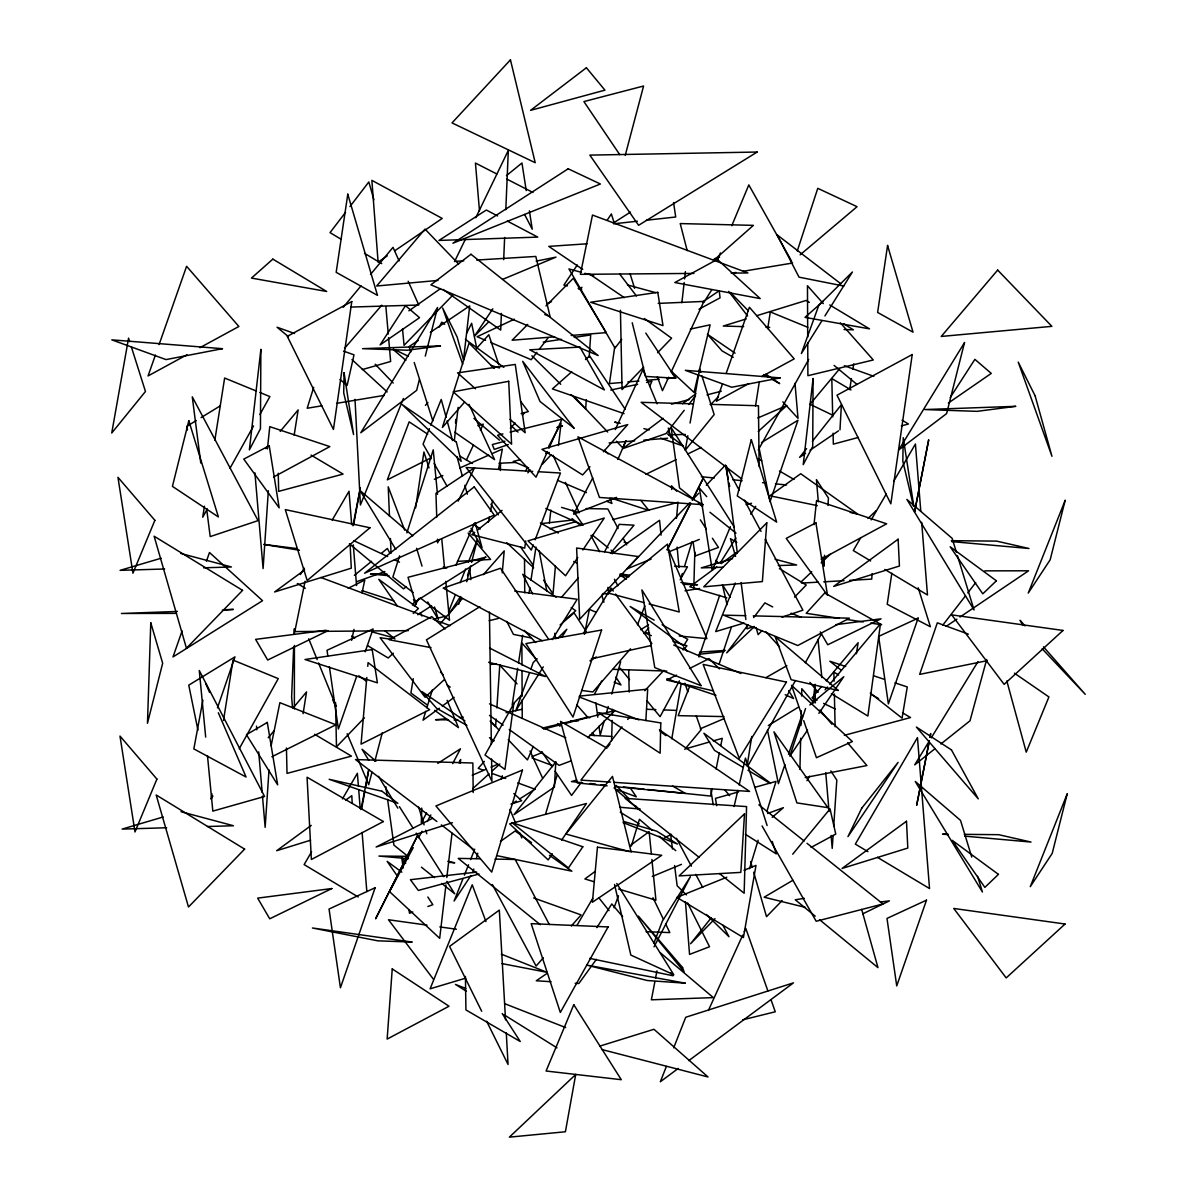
<?xml version="1.0" encoding="UTF-8"?>
<svg xmlns="http://www.w3.org/2000/svg" width="1197" height="1197" viewBox="0 0 1197 1197"><rect width="100%" height="100%" fill="white"/><g stroke="black" fill="none" stroke-linecap="round" stroke-linejoin="round"><path stroke-width="1.5" d="M294.372 708.863L294.417 645.437M294.417 634.245L294.417 628.649L294.193 634.186M799.925 769.432L800.658 738.235M800.958 725.397L801.302 710.719M801.646 696.041L801.81 688.694L813.87 702.923M421.733 808.08L421.344 822.803L426.566 812.943M500.361 470.526L500.555 463.269M611.592 740.689L612.176 720.399M612.325 714.863L612.49 709.327M693.751 589.298L694.829 552.116M293.669 647.098L291.634 696.923L292.502 707.771M501.408 313.434L500.705 330.103L443.114 289.494M503.683 259.719L504.625 237.485M505.807 209.699L508.321 150.418L475.778 217.734M839.98 429.813L841.386 404.691L812.374 441.274M645.841 720.639L647.682 689.158L579.348 696.13M872.089 573.558L871.73 579.109L849.571 580.365M268.352 490.74L263.101 568.575L254.916 472.89M269.011 769.88L265.15 827.336L262.472 796.05M496.112 719.053L495.603 726.504L490.366 721.312M496.875 707.861L499.792 664.978M586.291 399.663L585.662 408.91L571.223 394.651M589.178 357.14L590.69 334.951L574.276 337.419M824.583 555.288L823.835 566.361L823.057 557.144M827.95 505.448L828.444 498.057L816.429 479.623L818.314 501.767M833.082 835.476L832.214 848.389L831.107 835.476M833.711 826.244L836.808 780.085L830.808 770.868M366.806 677.457L361.06 744.145L429.603 709.716L368.078 662.644L367.763 666.34M455.518 423.005L455.833 419.339M555.408 566.211L553.044 593.832L543.573 580.156M502.231 572.839L504.221 550.904L483.334 574.665M676.485 518.421L677.981 502.097M267.425 448.89L269.774 426.656L329.833 446.601L273.544 477.049M814.005 524.63L816.549 500.526L886.633 523.807L821.157 559.208M813.107 702.639L815.052 684.295L815.381 702.848M681.871 302.706L684.16 282.582M684.579 278.931L685.402 271.614M454.336 440.646L458.122 407.429M463.583 359.444L469.688 305.923L430.322 332.347M445.957 884.867L439.688 938.328L389.534 891.6L413.249 847.581M446.825 877.491L452.017 833.247M460.232 763.207L460.665 759.511L458.9 762.773M549.363 523.014L550.889 510.087M558.475 445.449L561.064 423.289L548.705 446.272M525.752 540.909L524.72 548.136L471.813 534.655L474.7 532.336M614.719 346.861L609.438 383.564L622.335 382.442M415.628 507.857L423.918 451.972L429.035 467.937M891.81 573.288L887.216 604.305L930.368 626.734L918.204 587.802M517.702 668.33L512.181 705.063L522.281 694.305M518.54 662.824L522.685 635.263M529.044 593.024L529.867 587.518M530.974 580.171L535.957 547.104M204.448 506.211L202.727 517.209L207.261 509.054M214.832 440.301L224.632 378.043L256.472 391.105M211.959 793.746L211.091 799.237L212.916 795.975M223.495 720.504L233.011 660.071L278.258 678.624L239.235 748.709M755.502 406.037L759.272 382.052M767.696 328.547L770.314 311.938L807.78 327.305M747.093 766.02L751.731 736.499M294.148 435.259L298.158 409.898L280.203 431.384M303.095 713.666L306.537 691.926L293.355 707.696M849.675 389.638L851.426 378.581M852.877 369.364L853.76 363.843M856.394 653.727L858.129 642.669L826.229 680.869M413.234 678.654L410.9 693.018L427.254 704.913M671.771 738.788L681.213 683.696M687.811 435.723L685.253 450.192L714.16 414.566L701.906 375.858M690.056 423.065L699.676 368.826L700.784 372.342M353.579 525.184L360.357 487.822L352.935 525.767M361.629 808.992L364.861 791.202M365.504 787.641L368.736 769.851L360.955 809.606M930.039 737.247L930.697 733.581L929.994 737.157M202.906 700.215L193.839 748.903L246.073 777.033L218.333 712.754M488.376 522.386L489.423 516.88M490.471 511.388L492.565 500.391M498.521 469.239L502.366 449.084L492.162 453.618M654.864 981.735L651.377 999.809L713.337 997.61L660.43 952.842M655.552 978.129L656.944 970.902M584.495 634.335L589.358 609.378L596.241 612.295M712.125 788.853L710.689 796.08L647.562 789.511M716.105 768.998L719.352 752.763M720.789 745.536L722.24 738.325L713.262 740.898M271.12 745.806L279.874 702.669L335.878 724.798L271.854 756.758M305.07 581.278L294.806 631.582L408.357 630.639M351.589 640.35L353.998 629.383M361.988 592.859L364.786 580.066L348.132 588.281M734.075 806.494L737.861 790.364M739.133 784.993L745.462 758.105L767.112 825.511M698.255 374.646L694.036 392.436L670.874 370.816M699.108 371.085L710.12 324.836L690.34 329.085M419.384 379.539L416.646 390.357L360.791 432.745L437.548 307.494L425.279 356.122M466.71 581.727L470.705 565.912M471.588 562.395L477.364 539.533L468.416 562.006M472.875 872.553L473.758 869.037M476.421 858.488L477.753 853.207M371.998 772.14L368.706 784.708L347.145 733.746M374.811 761.367L382.322 732.654M625.238 155.356L643.582 86.019L583.897 101.58L619.732 154.622M986.672 659.487L970.004 720.803L940.902 743.98M604.201 720.878L600.206 735.212L598.994 726.205M606.699 711.931L608.196 706.544M611.682 694.006L620.674 661.761M501.289 779.307L502.321 775.761M545.652 813.87L557.099 775.102M631.343 846.07L639.422 819.302L652.006 830.164M680.749 578.75L682.365 573.453M684.519 566.39L692.061 541.672M749.457 868.738L758.135 840.219M766.813 811.701L776.03 781.387L754.649 787.387M425.773 711.287L423.02 720.205L439.344 708.22M426.865 707.711L432.356 689.876M458.72 604.246L460.905 597.108M467.503 575.697L469.703 568.56L470.84 579.662M313.704 387.304L307.195 408.252L321.888 405.798M399.589 555.842L392.855 577.029L413.204 592.545M406.875 532.874L433.239 449.848L437.489 494.301M797.277 250.966L817.775 188.333L857.067 206.692L800.135 254.841M805.551 708.549L789.84 756.145L807.481 730.17M719.023 664.455L731.292 627.408M698.988 657.033L719.696 595.268M217.465 707.876L234.986 656.854L188.767 685.163L197.954 730.215M784.933 764.644L778.394 783.691L767.472 730.11M788.509 754.245L801.601 716.135M356.661 676.35L338.377 729.018L329.399 666.759M365.175 651.781L373.105 628.964L327.02 650.285L327.813 655.776M182.124 630.834L172.996 656.944L262.547 600.685L209.49 552.505L206.453 561.198M155.415 355.045L148.069 375.933L186.986 354.731M159.081 344.601L186.597 266.288L238.876 326.482L199.959 347.669M722.509 383.833L716.39 401.249L748.828 383.579M726.175 373.404L749.412 307.27L794.224 358.861L761.801 376.516M529.478 672.894L515.772 710.809L543.273 666.894M530.735 669.437L533.219 662.554L537.094 658.709M614.046 907.775L618.46 895.73M533.204 544.934L531.259 550.081L466.127 467.503L532.71 471.394M535.149 539.802L560.45 473.024L538.261 471.723M653.936 943.116L662.345 921.196L690.415 876.623L654.026 946.857M637.462 624.819L644.824 605.847M689.786 686.09L678.175 715.656L724.005 716.599M666.355 1066.482L660.34 1081.744L678.295 1068.412M673.702 1047.809L685.716 1017.27L793.476 982.857L688.769 1060.632M448.456 612.116L455.339 594.834M460.157 582.744L465.663 568.919M463.03 878.598L454.082 901.057L470.9 875.546M464.406 875.142L468.536 864.773M470.601 859.581L474.73 849.212M403.404 398.541L360.402 505.014L355.015 399.364M735.347 583.044L715.686 631.582L744.1 623.053M429.364 428.631L423.08 444.072L431.384 458.66M430.77 425.204L441.229 399.469L446.152 417.334M730.379 526.68L712.275 570.326L699.422 488.137L706.724 496.65M717.572 259.719L720.414 252.926M731.771 225.724L748.813 184.922L791.711 261.41M617.817 459.513L625.941 440.691M625.762 441.035L622.784 447.873L616.485 441.259M649.687 386.422L651.931 381.289L646.56 382.442M533.308 746.479L527.428 759.9L508.231 739.716M455.952 565.104L474.446 523.269M547.448 451.613L536.032 477.184L497.548 435.244L502.905 433.913M548.974 448.202L561.917 419.234L510.057 432.132M708.37 1010.492L742.739 935.096M744.265 931.745L745.791 928.393L767.89 990.936M615.288 429.573L642.909 369.619L657.078 403.778M668.719 377.19L662.465 390.671L657.392 376.89M671.068 372.147L703.926 301.405L658.215 303.41M466.381 460.082L473.384 445.179M480.386 430.292L482.72 425.324M454.621 261.5L465.199 239.624M439.239 539.533L437.608 542.869L437.474 539.204M458.137 501.154L474.551 467.788L435.947 493.388L436.74 517.209M690.445 504.072L667.208 549.887M692.854 499.194L703.327 478.022L692.39 499.703M667.163 549.722L690.714 503.024M466.606 333.23L471.648 323.295L476.84 348.716M439.224 327.065L441.738 322.158L444.7 324.312M592.754 477.932L573.602 514.171L616.62 497.383M525.722 470.765L527.458 467.503M452.661 763.611L460.486 748.798L437.788 763.387M604.59 551.727L619.238 524.346L634.006 525.184L610.485 553.343M418.516 837.795L422.032 831.272M427.299 821.486L430.815 814.962M679.417 680.884L660.086 716.659L647.173 701.008M594.625 693.781L601.717 680.973M229.959 468.311L253.555 425.937M259.899 414.521L269.894 396.596L259.824 392.466M680.165 579.827L687.452 566.794L674.629 566.241M758.255 450.027L808.693 359.459M747.691 766.245L795.436 680.524M805.342 662.734L821.546 633.617M806.973 780.698L809.576 776.165M300.417 574.545L304.158 568.141M332.197 520.082L349.015 491.249L351.664 524.525M311.594 851.77L304.128 864.593L358.187 896.972M342.432 798.908L357.379 773.277L358.412 786.22M577.044 925.266L592.724 898.334M860.808 537.633L853.281 550.545L870.653 560.944M871.177 519.872L886.229 494.047M893.77 481.134L915.421 444.012L920.777 511.104M414.401 606.206L419.145 598.231M583.313 633.572L611.068 588.056L613.283 591.064M412.486 605.069L415.389 600.296M929.321 741.033L914.717 764.838L935.096 748.619M931.266 737.861L977.964 661.657M552.251 639.587L577.193 599.248L514.74 591.094M561.917 637.088L566.824 629.248L557.787 638.21M821.98 320.631L801.362 353.564L818.808 305.31L852.414 272.003L824.928 315.918M720.04 563.278L735.901 537.947M750.788 514.201L755.741 506.286M703.866 302.317L711.796 289.734M596.854 927.645L611.802 903.93L622.605 916.603M950.223 397.524L974.882 359.354L991.266 373.404L948.353 403.03M448.68 614.525L460.546 596.525M577.298 264.971L563.877 285.066L567.453 285.888M607.238 220.128L611.368 213.934L614.136 222.792M492.805 308.796L474.461 336.177L488.615 321.948M577.762 557.533L565.538 575.757L527.967 540.864L604.261 518.062L582.864 549.947M552.341 853.82L548.196 859.925L509.638 823.85L586.455 803.516L561.632 840.099M818.883 713.367L843.78 676.694L809.8 705.018M596.405 959.291L578.854 983.515L575.159 983.276M581.458 782.21L571.582 795.436L555.139 771.257M607.822 746.928L610.021 743.98M748.05 624.924L726.699 652.859L754.439 626.555M753.661 617.577L764.898 602.884L772.693 606.939M345.544 212.348L330.028 232.622L340.995 239.191M349.973 206.557L368.826 181.959L373.913 199.794M621.991 726.863L580.919 780.115L610.575 782.105M627.707 719.472L629.981 716.509M536.884 352.352L531.184 359.699L490.635 342.477M539.159 349.404L548.271 337.659M621.722 339.394L615.004 348.058L568.934 268.936L581.338 272.332M942.757 625.163L965.5 595.807M967.774 592.874L975.72 582.595M684.205 410.317L666.011 433.598L622.844 448.606L663.153 418.322M688.754 404.496L695.577 395.773M527.847 472.905L530.136 470.002M806.569 448.591L799.596 457.374L805.581 453.289M711.257 917.755L690.594 943.73L714.998 918.668M792.698 854.209L830.045 808.888L835.76 834.1L811.072 847.431M343.24 307.3L361.015 285.888M370.501 274.457L393.02 247.33L399.08 260.916M684.774 749.397L701.113 729.751L696.31 715.971M265.839 448.591L268.233 445.718M268.218 737.786L274.203 730.619M839.546 368.9L810.01 404.272L833.157 415.404M821.501 686.524L812.045 697.836L817.012 700.23M825.107 689.831L827.471 687.018M829.82 684.205L880.483 623.712L867.87 716.045L831.451 693.706M344.512 348.387L381.798 305.19M561.363 597.438L578.346 577.822M630.55 648.804L592.889 691.941L581.877 690.489M643.911 633.497L648.774 627.931M464.556 402.162L442.396 427.449L469.074 343.075L494.122 368.437M440.331 623.592L462.446 598.425M543.393 957.75L536.091 966.039L492.341 884.523M571.358 925.969L581.084 914.912L533.638 897.959M484.351 761.412L478.216 768.324L483.364 770.225M589.941 466.77L582.625 474.94L541.957 449.354L627.737 424.576L603.348 451.808M425.429 405.379L427.913 402.596M476.391 348.581L488.81 334.741L498.865 364.876M510.311 428.317L515.144 423.065M522.386 415.179L524.81 412.561M542.391 464.197L551.009 454.89M644.794 690.699L663.961 670.305M683.128 649.896L686.958 645.826L673.058 641.308M689.681 502.785L627.063 568.874L651.153 559.059M692.24 500.092L698.629 493.344M706.29 485.249L725.457 465.02L728.3 479.324M643.642 367.195L622.066 389.594L620.435 310.277M657.617 352.696L671.592 338.197L644.405 318.537M364.412 717.841L336.477 746.838L335.564 702.564M453.005 294.986L404.062 345.32L402.521 328.891M762.04 630.624L758.135 634.649L756.085 627.527M794.539 597.108L806.239 585.049L779.397 568.605M782.12 900.593L766.514 916.678L753.691 872.224M527.742 324.417L512.107 340.232L554.555 336.806M545.982 305.968L573.348 278.273L606.251 332.631L571.178 335.459M710.629 404.571L718.395 396.761M587.936 737.651L614.929 710.509L564.954 723.557M413.234 613.462L418.411 608.495L378.791 579.333L397.434 606.221M801.062 581.937L811.775 571.762M821.142 562.874L830.523 553.972M868.02 518.406L876.054 510.775M393.334 653.218L388.202 657.991L367.539 645.602M444.162 679.776L425.07 697.253L380.107 637.717L391.12 639.258M758.24 431.474L786.818 405.514L757.791 417.992M472.665 788.718L488.989 773.89M491.713 771.407L499.882 763.985M571.717 371.788L552.401 388.89L624.086 413.638M585.513 359.564L589.657 355.898L625.268 409.344M823.356 301.12L805.012 317.37L869.501 328.861L829.716 304.951M713.442 260.632L753.392 225.365L680.225 223.57L687.198 250.622M772.17 817.371L783.392 807.676L767.651 813.496M560.106 624.939L574.081 612.894L586.321 631.687M563.533 621.123L575.742 610.724L571.208 607.612M506.481 175.615L521.952 163.001L526.246 190.577M354.387 575.338L371.594 561.303M381.648 553.104L387.379 548.435L389.908 553.373M477.573 530.032L502.067 510.371M406.367 586.635L403.554 588.864L349.419 543.827M682.559 403.748L695.996 393.648M716.808 566.899L689.831 586.769L726.848 597.842M721.312 563.592L736.305 552.55M595.358 871.266L584.899 878.957L593.772 881.62M629.727 845.965L649.148 831.661L651.348 853.895M442.306 706.05L454.187 697.342M304.681 569.937L274.622 591.961L351.29 568.186L350.123 544.261M311.235 825.391L276.672 850.723L310.547 840.219M345.798 800.06L351.813 795.661L352.172 803.022M500.421 841.476L515.129 830.987L531.558 842.628M612.265 553.762L659.547 520.291L661.073 535.164M408.865 310.831L440.541 288.582M546.984 973.43L536.286 980.762L551.099 981.72M387.259 255.874L378.102 262.128L371.863 180.358L442.217 218.423L394.89 250.682M810.07 450.222L838.484 430.845M702.624 302.003L719.217 290.736L720.055 297.844L698.973 309.215M946.214 626.33L956.897 619.133M959.949 617.083L1028.567 570.804L984.817 570.849M418.202 340.487L409.12 346.576L410.81 351.888M417.768 614.764L431.548 605.787M613.328 223.031L630.52 212.078M511.643 804.04L516.341 801.047M519.483 799.057L535.149 789.077M479.847 606.714L426.431 639.856L491.892 781.282L491.578 758.973M589.971 660.849L596.301 656.958M640.604 629.727L648.52 624.864M196.278 420.551L186.717 426.401L187.45 430.007M201.066 417.618L220.188 405.903M761.531 442.561L797.98 420.237L770.015 501.663L758.733 446.286M768.324 725.562L798.429 707.128M792.893 880.274L764.135 897.211L805.416 907.401M765.826 677.711L786.878 665.667M432.491 818.314L376.127 847.012L452.451 822.728M676.5 675.138L666.744 680.076L713.232 690.849M689.502 668.539L709.028 658.649L719.472 668.869M431.354 457.628L387.319 479.847L409.165 421.853L427.688 434.182M469.269 531.543L472.561 529.897M328.143 630.595L267.679 660.041L255.619 639.363L326.197 630.25M862.768 913.835L889.401 900.862L880.319 902.029M645.886 474.296L676.066 459.663M687.796 453.962L701.203 447.454M514.321 319.195L477.124 336.731L485.563 340.322M546.445 304.038L551.533 301.644M578.585 288.881L581.966 287.295M664.799 837.586L671.532 834.414M434.346 479.294L442.845 475.523M459.857 467.967L488.765 455.129M472.217 775.237L485.877 769.357M490.994 767.157L497.817 764.225M700.275 728.808L724.275 718.529M502.516 279.425L555.992 257.116L536.136 261.141M652.26 876.473L681.467 864.369M668.36 552.041L699.317 539.428M726.759 877.236L676.874 897.421L743.412 937.58L755.995 865.401L743.965 870.279M532.022 756.624L542.346 752.494M570.954 760.918L559.134 765.362L509.204 729.512M412.83 912.009L409.494 913.236L409 909.615M427.853 906.518L432.85 904.693L427.823 897.017M356.721 581.682L384.88 571.567M508.276 444.596L494.286 449.414L492.311 444.566L504.91 441.214M557.248 427.703L562.485 425.893L557.084 427.329M754.02 626.48L747.033 628.814L746.569 625.103M781.955 617.158L802.903 610.171L765.392 539.593M714.25 258.851L719.592 257.131M511.014 804.085L521.668 800.703L513.842 793.566M599.966 1046.073L653.966 1029.285L708.025 1076.971L601.926 1049.56M746.195 318.956L723.257 326.048L743.696 326.631M756.773 315.694L806.179 300.432L809.322 302.392M465.618 978.173L430.097 988.812L472.231 884.822L485.937 921.54M161.116 558.236L120.089 570.341L164.617 568.994M732.579 558.64L701.262 567.887L723.272 567.213M163.166 816.982L122.139 829.102L166.667 827.755M362.302 369.574L390.641 361.479L388.576 337.659M576.834 780.04L571.448 781.581L582.58 782.748M686.33 748.619L709.671 741.931M738.624 791.875L715.462 798.369L716.659 805.656M477.902 425.668L483.304 424.157M521.099 413.608L528.296 411.588L520.62 401.339M549.767 528.76L576.535 521.518M479.009 874.019L418.322 890.433L410.406 879.705L476.705 872.074M858.384 437.429L833.336 444.147L833.082 433.209M901.326 425.908L908.478 423.992L902.089 420.207M844.334 735.317L910.528 717.557L902.538 712.828M612.774 519.633L677.307 502.545M671.487 404.182L689.277 399.529M707.068 394.89L721.312 391.18M543.528 729.138L561.378 724.484M520.456 459.648L513.244 461.429L528.565 467.952M545.697 453.394L549.303 452.511M742.664 1019.844L775.267 1011.779L770.973 999.615M746.15 504.58L751.536 503.279M433.119 619.283L445.793 616.201M542.301 728.135L587.712 717.212L576.745 704.838M489.169 620.674L498.072 618.535M591.363 658.874L651.168 645.527M610.769 390.042L637.612 384.342M506.077 712.679L522.116 709.282M987.136 660.684L919.655 674.39L937.326 622.814L968.358 634.141M805.162 777.556L866.912 765.556L847.626 742.783M732.384 273.066L736.035 272.452M743.337 271.24L792.623 263.026M336.596 403.344L384.372 395.354M685.058 590.794L699.602 588.475M804.234 898.349L795.272 899.785L815.232 916.169M543.258 342.088L561.498 339.35M490.92 664.47L496.321 663.662M835.596 624.699L881.022 618.819L827.77 644.764L820.244 631.881M541.672 523.583L572.63 520.022M613.597 223.824L637.343 221.221M646.485 220.218L675.721 217.001L673.567 202.517M698.839 654.31L724.035 651.572M438.012 280.412L376.651 286.008L425.01 229.121L458.571 263.953M446.616 718.739L435.558 719.741L448.531 719.846M459.528 717.557L463.224 717.212M627.871 381.948L638.929 380.99M646.29 380.347L659.203 379.225M666.564 378.581L675.781 377.773L672.205 373.569M609.138 442.905L634.709 440.855M643.851 440.137L667.597 438.237M176.438 613.373L121.421 613.477L177.395 611.443M222.343 610.171L233.37 609.408L224.034 609.752M587.054 243.799L548.78 246.387L582.715 269.415M699.512 652.126L725.292 650.405M454.501 261.395L463.733 260.841M476.675 260.048L535.822 256.442L550.036 316.457L544.785 314.572M457.478 561.378L490.605 559.433L468.132 533.069M801.571 583.089L818.194 582.146M823.731 581.832L844.035 580.68M499.044 463.284L515.608 462.446M350.616 307.075L418.785 305.026L408.177 281.265M203.58 567.812L231.41 566.974L180.702 553.433M778.319 565.553L796.663 564.999L775.087 559.223M207.485 826.514L233.445 825.735L181.001 811.716M668.779 434.795L685.402 434.481M693.931 273.41L580.395 274.337L592.485 215.056L747.916 272.961L731.172 273.096M454.082 719.891L457.793 719.921M570.864 720.818L578.286 720.878M951.391 540.685L996.652 541.119L1028.971 548.495L951.585 541.583M387.185 574.186L370.531 574.036L389.025 575.682M948.009 834.204L942.578 834.159L948.114 834.653M964.303 834.354L998.702 834.683L1031.021 842.06L964.692 836.134M408.506 856.334L378.91 856.064L408.491 858.698M586.126 508.56L607.837 508.979L618.101 528.55M480.296 858.803L458.227 858.384L540.281 924.683M495.004 859.087L515.219 859.476L549.303 924.488M745.836 615.692L723.631 615.153L797.771 645.527L849.421 618.176L753.227 615.871M766.005 327.29L769.716 327.394M844.065 329.549L853.356 329.818L843.93 323.938M693.272 403.853L641.143 402.327L741.691 478.905M710.03 404.347L758.449 405.753L759.137 466.606M613.059 669.332L666.774 671.068M683.128 584.286L697.522 584.809L680.943 582.475M646.545 709.282L655.881 709.626M663.347 709.896L676.41 710.39M646.081 931.685L669.826 932.598L665.816 924.293M589.567 735.227L611.802 736.424M670.574 679.058L666.849 678.849L715.941 695.322M614.285 782.344L749.591 791.426L659.397 729.826M619.926 807.242L640.171 809.037M449.174 862.334L454.725 862.828L447.798 861.256M644.031 632.615L649.582 633.153M679.178 635.981L706.933 638.644L667.612 547.164M701.382 476.75L714.355 478.007M732.878 479.788L742.14 480.685M762.519 482.645L766.215 482.99M775.476 483.887L786.594 484.965M607.118 785.845L577.328 782.973L560.57 721.387L606.939 748.155M614.57 786.564L685.312 793.372L672.519 785.995M590.016 783.511L595.582 784.095M601.148 784.678L604.859 785.067M623.428 786.998L643.851 789.122M602.959 593.532L608.435 594.116M296.766 548.54L263.774 544.411L299.445 550.261M427.015 925.131L388.486 919.745L433.449 979.281M439.853 926.927L456.371 929.231M620.136 573.872L629.353 575.173M839.321 618.325L806.194 613.298L824.733 592.994L881.65 624.759L870.608 623.083M846.683 619.447L863.246 621.961M431.04 647.637L389.264 639.767L431.743 616.635L445.134 628.889M502.007 963.6L546.954 972.308L501.274 954.129M619.792 575.024L628.874 576.804M843.795 286.053L799.027 277.15L777.197 234.926L840.833 283.779M531.348 637.956L513.438 634.395L506.735 621.393M817.312 505.628L769.836 495.782L800.718 473.743L857.486 513.947L850.184 512.436M497.039 855.675L571.897 871.192L549.498 855.316M589.762 958.378L673.043 975.764L670.649 972.937M620.211 423.289L614.734 422.062L618.265 423.289M643.881 428.646L649.358 429.873M586.141 716.958L589.747 717.781M578.196 288.387L581.772 289.21M488.6 662.285L545.563 676.529L489.573 648.041M643.762 602.525L608.285 593.069L667.537 544.111L679.253 611.996L649.088 603.946M584.884 273.305L593.757 275.714M627.437 284.931L655.791 292.681M371.908 631.851L393.544 637.806M629.383 851.636L565.837 834.01L612.475 776.404L631.148 852.129M443.309 567.049L446.78 568.066M623.472 821.381L656.734 831.182L677.412 844.035L623.068 822.608M618.64 889.042L655.926 900.189L651.901 859.446M490.695 365.309L499.493 367.973M561.513 507.378L579.273 512.72L565.373 482.301M362.063 590.615L393.858 600.924M611.637 498.266L648.864 510.386L640.799 500.391M845.681 666.49L829.85 661.223L841.401 670.335M873.84 675.841L884.388 679.357M894.952 682.859L907.266 686.943L902.074 718.155L870.294 693.108M660.535 438.087L683.427 446.107L667.567 433.987M624.131 542.151L627.617 543.393M844.304 365.728L873.81 376.322M294.552 333.499L277.061 327.23L288.507 336.731M343.509 351.08L353.998 354.851L347.145 385.419L339.993 379.479M491.952 773.382L505.703 778.439M517.732 782.868L534.909 789.182M320.871 577.508L430.905 618.49M434.391 619.792L450.117 625.642M532.037 757.955L552.894 765.721M617.203 789.646L636.31 796.768L630.026 787.596M579.213 696.968L638.899 719.861M465.768 988.453L455.444 984.413L466.381 991.251M505.373 1003.954L565.642 1027.55M614.151 682.185L620.989 684.953L615.886 677.113M791.097 613.193L801.317 617.383M644.45 632.689L651.333 635.607M673.716 645.063L740.853 673.477M557.488 480.281L586.425 492.595M606.834 501.304L611.936 503.473L610.126 498.221M489.528 703.836L565.777 737.816M545.772 508.471L583.104 525.184L572.645 509.982M785.202 694.709L793.566 698.539L788.628 690.639M353.788 540.7L387.633 556.575M394.412 559.747L399.484 562.126M823.626 703.402L835.192 708.968M393.334 349.03L408.312 356.257M573.677 561.468L576.969 563.099M496.815 173.984L475.433 163.046L479.473 210.747M506.675 179.026L532.979 192.493M497.593 215.954L486.341 210.029L438.955 240.432L537.767 237.111L507.229 221.026M542.226 640.724L443.189 588.116L500.496 568.246L548.555 639.153M540.416 522.954L558.251 533.054M733.282 357.29L722.09 350.93L707.427 334.277L735.093 353.175M763.671 374.541L768.474 377.264M771.676 379.075L779.666 383.609L765.826 374.167M466.89 725.427L436.501 708.175L421.853 691.522L464.885 720.908M490.89 739.043L494.077 740.853L489.468 737.711M654.131 620.166L630.146 606.505L683.517 645.961L687.706 639.303L662.121 624.729M758.464 458.93L761.696 460.785M779.486 471.049L794.045 479.458M459.723 456.087L472.486 463.493M850.977 389.908L831.81 378.551L832.708 416.81M838.648 674.958L833.86 672.115L834.07 681.228M870.593 693.886L878.583 698.629M311.011 455.084L343.06 474.087L278.662 491.368L278.243 473.219M314.572 734.27L351.439 756.115L287.026 773.397L286.442 748.005M743.187 767.442L714.534 750.399L703.911 733.237L770.494 783.197M747.975 770.284L770.269 783.526M364.472 253.3L381.708 263.639M884.852 569.458L927.48 594.984L921.675 522.296M867.96 851.666L855.331 844.109L917.471 737.576L929.53 888.548L877.431 857.351M297.335 583.508L305.295 588.266M351.649 636.056L354.821 637.971M620.241 812.239L639.288 823.865M736.754 542.51L730.439 538.635L735.557 556.425M503.877 1014.667L556.994 1047.854M620.211 575.233L626.42 579.168M745.312 834.249L776.24 853.895L772.245 841.476M588.879 273.604L624.34 297.679M1014.443 673.208L1048.916 696.953L1026.248 752.165L1006.827 680.958M454.725 432.192L494.57 459.633L469.029 404.377M556.066 597.198L522.745 574.291L532.545 593.907M447.154 684.968L450.192 687.138M489.528 715.387L503.144 725.158M358.816 675.781L366.372 681.243M465.394 339.394L503.847 367.389M434.676 710.315L458.466 727.626L447.139 700.35M474.356 524.645L480.311 529.014M401.848 872.164L387.17 861.376L397.524 876.309M660.041 731.307L665.936 735.661M420.461 598.081L449.518 620.241L445.808 581.338M436.875 821.501L355.554 759.571L472.86 762.998L473.189 792.504M441.319 824.883L473.847 849.661M699.168 857.366L625.178 798.369L746.584 806.598L744.145 893.231L719.487 873.556M693.991 499.493L679.522 487.912L671.143 427.598L734.389 527.249M698.33 502.979L702.684 506.451M709.911 512.256L735.975 533.114M758.883 804.848L804.13 840.997M807.047 843.331L882.967 903.959L816.189 921.271L762.085 825.96M408.416 856.738L393.933 845.157L387.589 799.461M421.434 867.182L434.466 877.61M441.708 883.401L454.74 893.83L446.825 881.381M572.001 518.555L580.68 525.573M592.261 534.924L608.166 547.792M611.068 550.126L613.956 552.46M819.511 919.67L877.97 967.64L861.675 909.421M384.895 630.789L395.01 639.063M834.1 365.429L856.992 384.432M393.095 349.434L405.858 360.312M473.907 418.381L499.433 440.152M412.8 535.882L359.998 490.501L395.788 549.408M375.933 761.202L362.048 749.247L368.811 760.394M614.061 787.97L639.228 809.666L635.383 805.626M658.993 836.194L675.766 850.663M475.508 388.771L457.583 372.88L515.249 364.442L525.169 432.745L509.997 419.309M604.32 450.371L608.196 453.902M351.948 359.594L387.17 391.943M506.825 542.78L533.682 567.812M511.328 425.833L518.017 432.072M686.465 894.907L677.158 885.765L674.584 865.551M706.395 914.508L728.988 936.712L722.868 925.221M531.872 355.748L560.735 384.282M440.511 672.056L443.129 674.644M730.335 292.457L748.379 310.861M676.649 491.114L671.427 485.773L671.771 489.483M375.185 364.232L393.2 383.025M574.994 397.643L607.687 432.012M490.306 720.893L499.269 730.305M557.443 723.587L559.987 726.28M616.216 785.456L628.994 798.908M1042.138 648.774L1085.26 694.335L1043.455 646.844M524.226 630.34L535.672 642.52M782.853 401.863L798.01 418.322L794.988 383.339M499.598 664.919L517.029 683.936M765.781 631.657L779.576 646.814M683.726 647.278L687.407 651.392M823.312 303.619L807.466 285.754L807.706 337.15M840.384 322.861L873.301 359.968L807.9 375.693L807.736 342.656M536.51 659.487L521.877 642.998L521.982 665.023M1025.006 625.896L1020.083 620.3L1022.642 624.954M718.155 563.039L715.791 560.286L718.035 563.159M724.828 790.02L729.706 795.691M819.9 710.045L831.945 724.275M809.905 682.365L818.179 692.3M620.181 668.255L629.577 679.642M598.874 897.84L609.034 910.633M728.689 291.41L747.616 316.008M619.657 273.978L636.43 295.988M615.482 594.071L651.886 643.627M490.95 504.206L498.326 514.83M520.411 546.745L533.039 564.969M592.261 732.579L594.355 735.631M541.777 751.596L552.056 766.708M645.796 333.095L675.766 378.237L645.542 376.427L632.211 322.741M700.335 519.857L706.365 529.044M712.395 538.246L718.439 547.448L695.083 555.992L693.063 541.523M405.708 863.306L401.683 857.172L403.194 868.02M502.201 1013.515L520.246 1041.51L465.932 1009.924L465.424 976.453M399.394 806.643L413.234 828.444M416.197 833.112L443.863 876.713M730.35 597.363L722.434 584.72L727.058 604.709M616.784 883.491L673.806 974.762L630.834 955.071L614.525 884.448M427.718 601.941L438.356 619.462L434.541 607.014M378.491 776.314L397.838 808.155M434.152 463.523L447.05 486.206M471.02 528.341L482.077 547.792L475.179 522.775M590.944 535.523L599.637 551.727M614.42 579.258L617.891 585.737M739.222 490.366L726.13 465.753L737.307 552.834M744.459 500.211L761.023 531.393M676.455 838.259L691.342 866.149M695.726 874.364L702.729 887.486M623.218 538.336L626.644 544.859M524.6 214.458L532.246 229.196L529.388 210.807M413.504 599.532L416.017 604.485M420.237 612.729L421.928 616.021M687.602 902.957L709.537 946.737L689.547 954.413L685.447 901.73M481.688 1011.256L449.563 946.408L499.329 910.109L505.523 1019.829M486.64 1021.236L508.052 1064.462L506.271 1032.846M652.978 897.69L663.407 919.296M530.047 751.028L542.555 778.005M553.014 455.249L559.957 470.466M205.929 683.996L209.58 692.45M332.766 699.781L335.654 706.574M509.907 809.396L515.518 822.833M519.707 832.917L521.802 837.945M668.405 431.115L671.248 437.937M308.721 638.824L317.145 659.547M318.552 663.003L336.103 706.2M404.661 530.181L388.232 486.835L389.489 516.341M462.745 364.172L442.636 308.003L457.119 336.926L463.583 360.162M684.879 683.233L687.886 691.851M802.484 717.093L791.546 685.327L852.384 741.527L816.444 757.701L803.696 720.624M414.207 362.496L432.835 420.88M601.702 595.104L603.946 602.211M129.695 341.654L128.573 338.108L111.74 433.03L145.465 391.464L131.386 346.995M630.191 274.143L634.619 288.312M956.418 552.326L952.154 538.351L906.892 499.433L974.059 609.976L957.495 555.827M971.74 857.067L960.518 820.379L915.271 781.476L982.423 892.004L977.62 876.294M416.601 548.331L422.032 566.121M418.651 807.092L424.082 824.868M425.713 830.209L426.805 833.77M750.609 861.556L752.15 866.897M447.139 420.91L452.556 440.571M456.985 456.656L462.386 476.316M464.855 485.249L467.309 494.181M668.285 428.077L670.245 435.274M913.476 506.107L902.822 461.174L903.241 437.683L913.76 506.017M729.003 482.885L729.721 486.461M539.144 550.755L546.79 591.094M554.765 633.273L555.812 638.764M710.928 790.259L713.217 804.878M607.911 587.368L608.704 592.889M385.808 786.668L387.08 795.81M595.837 702.789L597.782 717.198M741.108 582.49L745.851 619.537M200.767 463.044L192.268 396.835L258.073 520.62L210.193 536.6L206.662 509.024M670.619 834.309L672.49 849.017M818 639.393L821.875 677.577M765.526 539.024L765.885 542.75M441.738 538.755L444.566 568.38M205.689 737.098L199.271 670.515L264.567 796.469L212.827 811.102L207.47 755.606M677.113 547.074L678.998 567.513M825.735 772.723L829.057 811.491M385.868 306.507L388.262 333.993M256.502 726.13L256.816 729.811M258.702 751.896L262.158 792.369M353.295 544.859L356.541 585.528M358.711 789.915L360.192 808.394M362.107 832.439L366.836 891.585M390.431 538.47L391.06 553.238M834.369 693.976L835.132 726.774M628.709 669.647L629.173 692.075M489.438 612.011L491.354 744.085M524.525 559.313L524.735 592.874M522.012 670.529L522.131 696.235M522.146 699.901L522.236 718.26M260.871 349.479L260.452 428.735L249.365 449.892L260.871 349.479M813.077 378.566L812.718 446.496L803.217 464.645L813.077 378.566M344.078 372.776L343.719 392.93L353.579 434.526L344.078 372.776M660.759 722.928L660.145 753.212L598.32 712.619L660.759 722.928M150.777 622.784L147.47 723.272L162.672 663.228L150.777 622.784M555.797 761.935L554.391 787.057L514.022 814.618L555.797 761.935M744.519 813.825L740.823 872.389L679.088 875.905L744.519 813.825M392.242 968.912L387.14 1039.086L449.025 1006.228L392.242 968.912M766.783 522.835L762.369 581.577L703.761 586.829L766.783 522.835M597.453 847.207L592.41 902.239L661.732 855.286L597.453 847.207M513.722 703.851L504.939 769.432L485.009 755.038L513.722 703.851M351.783 301.539L333.439 429.454L287.295 336.357L351.783 301.539M912.219 354.566L890.837 503.802L837.002 395.19L912.219 354.566M347.788 194.198L336.177 272.332L377.474 295.36L347.788 194.198M887.576 245.475L877.625 312.447L913.027 332.182L887.576 245.475M575.712 1074.487L565.403 1131.764L509.368 1137.15L575.712 1074.487M928.663 440.002L914.628 511.703L928.663 440.002M929.366 740.928L916.678 805.267L929.306 740.748M188.812 420.701L172.428 486.371L218.393 516.954L188.812 420.701M751.312 439.628L737.262 495.917L776.673 522.116L751.312 439.628M964.513 342.581L946.603 413.608L898.723 449.937L964.513 342.581M1065.165 500.346L1050.158 559.822L1028.238 593.084L1065.165 500.346M1067.2 793.91L1052.208 853.386L1030.273 886.663L1067.2 793.91M522.461 770.075L491.713 872.119L435.917 805.97L522.461 770.075M601.597 630.011L573.004 717.063L525.887 643.612L601.597 630.011M375.14 887.725L340.427 987.779L329.055 909.032L375.14 887.725M918.129 618.131L888.369 703.881L878.628 636.4L918.129 618.131M926.493 900.159L896.733 985.909L886.992 918.428L926.493 900.159M154.877 520.321L132.942 573.198L117.949 477.304L154.877 520.321M156.912 779.082L134.992 831.96L119.984 736.065L156.912 779.082M573.782 1004.702L546.086 1071.016L621.273 1079.694L573.782 1004.702M861.765 808.155L847.955 836.628L898.079 762.399L861.765 808.155M417.753 835.267L375.678 918.638L417.753 835.267M608.106 926.927L560.331 1012.453L531.184 923.65L608.106 926.927M786.444 682.095L739.252 758.255L703.133 664.395L786.444 682.095M405.484 305.654L380.122 344.901L419.534 317.684L405.484 305.654M582.834 846.773L568.44 867.945L511.987 822.593L582.834 846.773M997.67 270.088L941.246 336.447L1051.879 326.347L997.67 270.088M510.446 59.85L452.017 122.902L535.209 162.702L510.446 59.85M638.39 556.56L579.692 619.223L576.625 548.017L638.39 556.56M242.572 590.36L186.448 648.235L154.129 536.226L242.572 590.36M244.622 849.122L188.498 906.997L156.179 794.988L244.622 849.122M996.383 580.799L982.797 593.832L950.179 546.79L996.383 580.799M998.433 874.364L984.847 887.396L952.214 840.354L998.433 874.364M1063.011 630.445L1004.148 684.355L951.705 614.884L1063.011 630.445M1065.061 924.024L1006.198 977.919L953.74 908.448L1065.061 924.024M272.856 259.121L251.46 278.078L326.691 291.484L272.856 259.121M369.963 527.772L307.18 580.515L285.29 509.608L369.963 527.772M474.236 486.88L364.606 573.213L494.211 515.084L474.236 486.88M586.395 67.75L530.555 110.363L604.934 90.149L586.395 67.75M470.99 254.258L430.89 284.826L598.216 355.554L470.99 254.258M898.124 539.219L833.711 586.41L899.426 566.031L898.124 539.219M906.488 821.247L842.089 868.438L907.805 848.06L906.488 821.247M568.201 168.792L452.915 243.215L600.385 184.009L568.201 168.792M485.743 557.159L415.12 601.822L408.027 577.298L485.743 557.159M757.177 152.034L638.6 225.305L589.837 155.116L757.177 152.034M267.29 722.434L246.432 734.689L277.659 784.828L267.29 722.434M717.317 259.39L674.839 282.537L760.2 298.592L717.317 259.39M383.384 821.546L311.37 859.491L307.06 777.227L383.384 821.546M269.22 445.763L243.769 459.109L279.17 507.857L269.22 445.763M815.905 522.82L786.22 538.396L827.516 595.283L815.905 522.82M331.868 888.533L269.729 918.802L257.669 898.124L331.868 888.533M222.447 348.686L166.024 359.594L111.815 339.843L222.447 348.686M780.145 377.893L731.771 387.244L685.312 370.322L780.145 377.893M508.725 381.274L453.244 391.808L511.583 444.177L508.725 381.274M657.781 292.337L590.585 302.257L662.988 325.599L657.781 292.337M372.192 649.582L305.011 659.502L377.399 682.844L372.192 649.582M440.406 345.918L407.384 350.212L362.571 348.671L440.406 345.918M1015.61 406.337L977.096 411.349L924.817 409.554L1015.61 406.337M579.902 347.1L529.747 349.808L604.395 389.938L579.902 347.1M411.933 942.054L377.773 940.827L312.432 927.989L411.933 942.054M703.178 504.7L599.458 497.443L577.956 436.815L703.178 504.7M685.297 983.186L647.218 980.508L586.919 965.141L685.297 983.186M827.905 807.661L796.903 802.888L773.935 731.786L827.905 807.661M381.993 791.232L329.16 779.307L397.838 803.352L381.993 791.232M838.259 690.46L791.127 679.701L775.162 636.729L838.259 690.46M701.053 685.642L654.774 667.642L641.876 589.897L701.053 685.642M951.465 749.921L916.363 727.058L978.263 798.863L951.465 749.921M456.326 441.992L402.252 404.631L461.159 461.309L456.326 441.992M573.976 428.152L540.042 401.519L522.7 361.329L573.976 428.152M682.544 967.505L638.42 916.139L684.086 971.844L682.544 967.505M1035.121 395.863L1018.228 362.107L1051.954 456.296L1035.121 395.863"/></g></svg>
